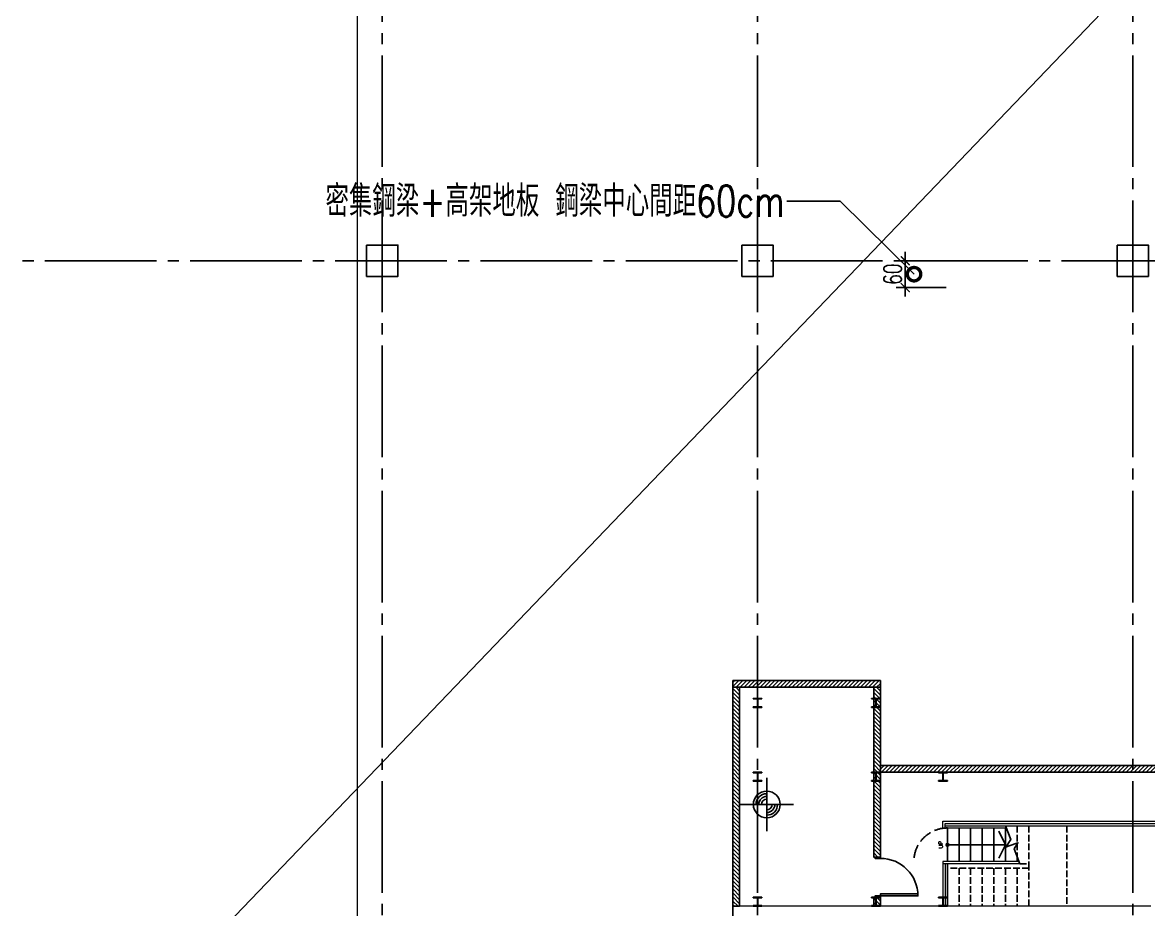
# Model space of a CAD drawing. Extents: x -18489 to 27370, y -8745 to 11880.
# Drawn here: x 15155 to 17675, y 1547 to 3533 of the extents above; entities that cross this region are included whole.
import ezdxf
from ezdxf.enums import TextEntityAlignment as Align

# ---------------------------------------------------------------- set-up
doc = ezdxf.new("R2010")
doc.units = 0
doc.header["$LTSCALE"] = 100
doc.linetypes.add('X-S-FAB-L10$0$COL-CEN-LIN', pattern=[3.25, 2.5, -0.25, 0.25, -0.25])
doc.linetypes.add('X-S-FAB-L10$0$HIDDEN', pattern=[0.4, 0.3, -0.1])
for name, color, linetype in [('X-S-FAB-L10$0$0-arr', 8, 'Continuous'), ('X-S-FAB-L10$0$0-DIM-INT', 8, 'Continuous'), ('X-S-FAB-L10$0$0-DIM-TXT', 8, 'Continuous'), ('X-S-FAB-L10$0$12', 8, 'Continuous'), ('X-S-FAB-L10$0$A-WALL-IN', 8, 'Continuous'), ('X-S-FAB-L10$0$BLOCK', 8, 'Continuous'), ('X-S-FAB-L10$0$CCL', 8, 'X-S-FAB-L10$0$COL-CEN-LIN'), ('X-S-FAB-L10$0$COL-S', 8, 'Continuous'), ('X-S-FAB-L10$0$DW_Frame', 8, 'Continuous'), ('X-S-FAB-L10$0$HID', 8, 'X-S-FAB-L10$0$HIDDEN'), ('X-S-FAB-L10$0$HR', 8, 'Continuous'), ('X-S-FAB-L10$0$S-FNDN', 8, 'Continuous'), ('X-S-FAB-L10$0$S-鋼柱', 1, 'Continuous'), ('X-S-FAB-L10$0$ST', 8, 'Continuous'), ('X-S-FAB-L10$0$TXT', 8, 'Continuous'), ('X-S-FAB-L10$0$WALL_188K_IN', 8, 'Continuous')]:
    doc.layers.add(name, color=color, linetype=linetype)
doc.styles.add('X-S-FAB-L10$0$CHINA', font='simplex.shx', dxfattribs={"width": 0.75, "bigfont": 'chineset.shx'})
doc.styles.add('X-S-FAB-L10$0$DimStyUse', font='romans.shx', dxfattribs={"width": 0.7})
doc.styles.add('X-S-FAB-L10$0$Standard', font='', dxfattribs={"width": 0.8})
doc.styles.add('X-S-FAB-L10$0$TG_NOTE_TEXT', font='simplex.shx', dxfattribs={"width": 0.75, "bigfont": 'chineset.shx'})
doc.styles.get('X-S-FAB-L10$0$Standard').set_extended_font_data('Microsoft JhengHei')

# ---------------------------------------------------------------- blocks, each defined once
blk = doc.blocks.new('X-S-FAB-L10$0$FAB2-L05')
at = {"layer": 'X-S-FAB-L10$0$CCL'}
for p, q in [((-10200, 11005), (-10200, 0)), ((-9360, 11005), (-9360, 0)), ((-8520, 11005), (-8520, 0)), ((-26880, 3720), (1210, 3720))]:
    blk.add_line(p, q, dxfattribs=at)
at = {"layer": 'X-S-FAB-L10$0$COL-S'}
for points in [[(-10235, 3755), (-10165, 3755), (-10165, 3685), (-10235, 3685)], [(-9395, 3755), (-9325, 3755), (-9325, 3685), (-9395, 3685)], [(-8555, 3755), (-8485, 3755), (-8485, 3685), (-8555, 3685)]]:
    blk.add_lwpolyline(points, close=True, dxfattribs=at)
blk = doc.blocks.new('X-S-FAB-L10$0$_DOTSMALL')
at = {"color": 0, "linetype": 'ByBlock', "const_width": 0.5}
blk.add_lwpolyline([(-0.0625, 0, 1), (0.0625, 0, 1)], format="xyb", close=True, dxfattribs=at)
blk = doc.blocks.new('X-S-FAB-L10$0$_ArchTick')
at = {"color": 0, "linetype": 'ByBlock', "const_width": 0.15}
blk.add_lwpolyline([(-0.5, -0.5), (0.5, 0.5)], dxfattribs=at)
blk = doc.blocks.new('X-S-FAB-L10')
at = {"layer": 'X-S-FAB-L10$0$WALL_188K_IN'}
h = blk.add_hatch(dxfattribs=at)
h.set_pattern_fill('LINE', color=256, scale=2, angle=45)
h.set_pattern_definition([(45, (16976.6165, 2045), (-4.49013, 4.49013), [])])
h.paths.add_polyline_path([(16745, 2045), (17075, 2045), (17075, 2060), (16745, 2060)])
h = blk.add_hatch(dxfattribs=at)
h.set_pattern_fill('LINE', color=256, scale=2, angle=135)
h.set_pattern_definition([(135, (16760, 1946.6165), (-4.49013, -4.49013), [])])
h.paths.add_polyline_path([(16760, 1555), (16760, 2045), (16745, 2045), (16745, 1555)])
h = blk.add_hatch(dxfattribs=at)
h.set_pattern_fill('LINE', color=256, scale=2, angle=135)
h.set_pattern_definition([(135, (17075, 1946.6165), (-4.49013, -4.49013), [])])
h.paths.add_polyline_path([(17075, 1665), (17075, 2045), (17060, 2045), (17060, 1665)])
h = blk.add_hatch(dxfattribs=at)
h.set_pattern_fill('LINE', color=256, scale=2, angle=45)
h.set_pattern_definition([(45, (24216.6165, 1855), (-4.490128, 4.490128), [])])
h.paths.add_polyline_path([(17075, 1855), (24315, 1855), (24315, 1870), (17075, 1870)])
h = blk.add_hatch(dxfattribs=at)
h.set_pattern_fill('LINE', color=256, scale=2, angle=135)
h.set_pattern_definition([(135, (17075, 1476.6165), (-4.49013, -4.49013), [])])
h.paths.add_polyline_path([(17075, 1555), (17075, 1575), (17060, 1575), (17060, 1555)])
for p, q in [((17060, 1665), (17075, 1665)), ((17060, 1575), (17075, 1575))]:
    blk.add_line(p, q)
blk.add_lwpolyline([(17355, 1735), (17366.676, 1704.012), (17355.658, 1686.715), (17363.522, 1689.678), (17382.933, 1696.992), (17374.441, 1683.45, 0.2342564), (17374.438, 1683.415), (17387.029, 1650)], format="xyb")
blk.add_lwpolyline([(17075, 1578), (17159, 1578), (17159, 1582.375), (17075, 1582.375)], close=True)
blk.add_arc((17075, 1578), 84, 0, 90)
at = {"layer": 'DefPoints'}
blk.add_lwpolyline([(16745, -35), (15995, -35), (15995, 35), (15925, 35), (15925, -35), (15155, -35), (15155, 35), (15085, 35), (15085, -35), (15155, -35), (15155, -250), (13920, -250), (19914.055, 6000), (21180, 7320), (21180, 5520), (23465, 5520), (23485, 3587.5), (24315, 3587.5), (24315, 1870), (17075, 1870), (17075, 2060), (16745, 2060), (16745, -21.034)], close=True, dxfattribs=at)
at = {"layer": 'X-S-FAB-L10$0$0-arr'}
for p, q in [((17340, 1722.5), (17355, 1692.5)), ((17355, 1692.5), (17340, 1662.5))]:
    blk.add_line(p, q, dxfattribs=at)
blk.add_circle((17225, 1692.5), 3, dxfattribs=at)
at = {"layer": 'X-S-FAB-L10$0$0-DIM-INT'}
for p, q in [((17217.045, 3000), (17110.507, 3000)), ((17130.507, 3020), (17130.507, 2919.997)), ((17222.522, 2939.997), (17110.507, 2939.997)), ((16820.742, 1842.652), (16820.742, 1722.652)), ((16760.742, 1782.652), (16880.742, 1782.652))]:
    blk.add_line(p, q, dxfattribs=at)
blk.add_circle((16820.742, 1782.652), 30, dxfattribs=at)
for radius, start, end in [(24, 90, 180), (18, 90, 180), (12, 90, 180), (24, 270, 0), (18, 270, 0), (12, 270, 0)]:
    blk.add_arc((16820.742, 1782.652), radius, start, end, dxfattribs=at)
at = {"layer": 'X-S-FAB-L10$0$12'}
blk.add_line((17225, 1692.5), (17355, 1692.5), dxfattribs=at)
at = {"layer": 'X-S-FAB-L10$0$A-WALL-IN', "lineweight": 0}
for p, q in [((16745, 1555), (16760, 1555)), ((16745, 1555), (16745, -44)), ((17680, 1555), (16760, 1555))]:
    blk.add_line(p, q, dxfattribs=at)
at = {"layer": 'X-S-FAB-L10$0$COL-S'}
for p, q in [((15925, 3035), (15995, 3035)), ((15925, 2965), (15925, 3035)), ((15995, 3035), (15995, 2965)), ((16765, 3035), (16835, 3035)), ((16765, 2965), (16765, 3035)), ((16835, 3035), (16835, 2965)), ((17605, 3035), (17675, 3035)), ((17605, 2965), (17605, 3035)), ((17675, 3035), (17675, 2965)), ((15995, 2965), (15925, 2965)), ((16835, 2965), (16765, 2965)), ((17675, 2965), (17605, 2965))]:
    blk.add_line(p, q, dxfattribs=at)
at = {"layer": 'X-S-FAB-L10$0$DW_Frame'}
for points in [[(17075, 1665), (17075, 1662), (17063, 1662), (17063, 1665)], [(17063, 1575), (17063, 1578), (17075, 1578), (17075, 1575)]]:
    blk.add_lwpolyline(points, dxfattribs=at)
at = {"layer": 'X-S-FAB-L10$0$HID'}
blk.add_arc((17225, 1655), 75, 90, 180, dxfattribs=at)
at = {"layer": 'X-S-FAB-L10$0$HR', "lineweight": 0}
for p, q in [((17215, 1745), (20975, 1745)), ((17215, 1730), (17215, 1745)), ((17220, 1740), (20975, 1740)), ((17220, 1730), (17220, 1740)), ((17215, 1730), (17356.884, 1730)), ((17220, 1735), (17355, 1735)), ((17385.145, 1655), (17215, 1655)), ((17215, 1655), (17215, 1555)), ((17387.029, 1650), (17215, 1650)), ((17220, 1650), (17220, 1555))]:
    blk.add_line(p, q, dxfattribs=at)
at = {"layer": 'X-S-FAB-L10$0$S-FNDN', "lineweight": 0, "flags": 128}
blk.add_lwpolyline([(11070, 4530), (11935, 4530), (11935, -55), (12665, -55), (12665, -270), (15175, -270), (15175, -55), (15905, -55), (15905, 4530), (16672.5, 4530), (16672.5, 5003), (15905, 5003), (15905, 9055), (11935, 9055), (11935, 5003), (11070, 5003)], close=True, dxfattribs=at)
at = {"layer": 'X-S-FAB-L10$0$S-鋼柱'}
for p, q in [((16810, 2020), (16790, 2020)), ((16790, 2020), (16790, 2018.8)), ((16790, 2018.8), (16798.8, 2018.8)), ((16799.6, 2018), (16799.6, 2002)), ((16800.4, 2002), (16800.4, 2018)), ((16801.2, 2018.8), (16810, 2018.8)), ((16810, 2018.8), (16810, 2020)), ((17075, 2020), (17055, 2020)), ((17055, 2020), (17055, 2018.8)), ((17055, 2018.8), (17063.8, 2018.8)), ((17064.6, 2018), (17064.6, 2002)), ((17065.4, 2002), (17065.4, 2018)), ((17066.2, 2018.8), (17075, 2018.8)), ((17075, 2018.8), (17075, 2020)), ((16798.8, 2001.2), (16790, 2001.2)), ((16790, 2001.2), (16790, 2000)), ((16790, 2000), (16810, 2000)), ((16810, 2001.2), (16801.2, 2001.2)), ((16810, 2000), (16810, 2001.2)), ((17063.8, 2001.2), (17055, 2001.2)), ((17055, 2001.2), (17055, 2000)), ((17055, 2000), (17075, 2000)), ((17075, 2001.2), (17066.2, 2001.2)), ((17075, 2000), (17075, 2001.2)), ((16810, 1855), (16790, 1855)), ((16790, 1855), (16790, 1853.8)), ((16790, 1853.8), (16798.8, 1853.8)), ((16799.6, 1853), (16799.6, 1837)), ((16800.4, 1837), (16800.4, 1853)), ((16801.2, 1853.8), (16810, 1853.8)), ((16810, 1853.8), (16810, 1855)), ((17075, 1855), (17055, 1855)), ((17055, 1855), (17055, 1853.8)), ((17055, 1853.8), (17063.8, 1853.8)), ((17064.6, 1853), (17064.6, 1837)), ((17065.4, 1837), (17065.4, 1853)), ((17066.2, 1853.8), (17075, 1853.8)), ((17075, 1853.8), (17075, 1855)), ((17225, 1855), (17205, 1855)), ((17205, 1855), (17205, 1853.8)), ((17205, 1853.8), (17213.8, 1853.8)), ((17214.6, 1853), (17214.6, 1837)), ((17215.4, 1837), (17215.4, 1853)), ((17216.2, 1853.8), (17225, 1853.8)), ((17225, 1853.8), (17225, 1855)), ((16798.8, 1836.2), (16790, 1836.2)), ((16790, 1836.2), (16790, 1835)), ((16790, 1835), (16810, 1835)), ((16810, 1836.2), (16801.2, 1836.2)), ((16810, 1835), (16810, 1836.2)), ((17063.8, 1836.2), (17055, 1836.2)), ((17055, 1836.2), (17055, 1835)), ((17055, 1835), (17075, 1835)), ((17075, 1836.2), (17066.2, 1836.2)), ((17075, 1835), (17075, 1836.2)), ((17213.8, 1836.2), (17205, 1836.2)), ((17205, 1836.2), (17205, 1835)), ((17205, 1835), (17225, 1835)), ((17225, 1836.2), (17216.2, 1836.2)), ((17225, 1835), (17225, 1836.2)), ((16810, 1575), (16790, 1575)), ((16790, 1575), (16790, 1573.8)), ((16790, 1573.8), (16798.8, 1573.8)), ((16799.6, 1573), (16799.6, 1557)), ((16800.4, 1557), (16800.4, 1573)), ((16801.2, 1573.8), (16810, 1573.8)), ((16810, 1573.8), (16810, 1575)), ((17075, 1575), (17055, 1575)), ((17055, 1575), (17055, 1573.8)), ((17055, 1573.8), (17063.8, 1573.8)), ((17064.6, 1573), (17064.6, 1557)), ((17065.4, 1557), (17065.4, 1573)), ((17066.2, 1573.8), (17075, 1573.8)), ((17075, 1573.8), (17075, 1575)), ((17225, 1575), (17205, 1575)), ((17205, 1575), (17205, 1573.8)), ((17205, 1573.8), (17213.8, 1573.8)), ((17214.6, 1573), (17214.6, 1557)), ((17215.4, 1557), (17215.4, 1573)), ((17216.2, 1573.8), (17225, 1573.8)), ((17225, 1573.8), (17225, 1575)), ((16798.8, 1556.2), (16790, 1556.2)), ((16790, 1556.2), (16790, 1555)), ((16790, 1555), (16810, 1555)), ((16810, 1556.2), (16801.2, 1556.2)), ((16810, 1555), (16810, 1556.2)), ((17063.8, 1556.2), (17055, 1556.2)), ((17055, 1556.2), (17055, 1555)), ((17055, 1555), (17075, 1555)), ((17075, 1556.2), (17066.2, 1556.2)), ((17075, 1555), (17075, 1556.2)), ((17213.8, 1556.2), (17205, 1556.2)), ((17205, 1556.2), (17205, 1555)), ((17205, 1555), (17225, 1555)), ((17225, 1556.2), (17216.2, 1556.2)), ((17225, 1555), (17225, 1556.2))]:
    blk.add_line(p, q, dxfattribs=at)
for centre, start, end in [((16798.8, 2018), 360, 90), ((16801.2, 2018), 90, 180), ((17063.8, 2018), 360, 90), ((17066.2, 2018), 90, 180), ((16798.8, 2002), 270, 0), ((16801.2, 2002), 180, 270), ((17063.8, 2002), 270, 0), ((17066.2, 2002), 180, 270), ((16798.8, 1853), 360, 90), ((16801.2, 1853), 90, 180), ((17063.8, 1853), 360, 90), ((17066.2, 1853), 90, 180), ((17213.8, 1853), 360, 90), ((17216.2, 1853), 90, 180), ((16798.8, 1837), 270, 0), ((16801.2, 1837), 180, 270), ((17063.8, 1837), 270, 0), ((17066.2, 1837), 180, 270), ((17213.8, 1837), 270, 0), ((17216.2, 1837), 180, 270), ((16798.8, 1573), 360, 90), ((16801.2, 1573), 90, 180), ((17063.8, 1573), 360, 90), ((17066.2, 1573), 90, 180), ((17213.8, 1573), 360, 90), ((17216.2, 1573), 90, 180), ((16798.8, 1557), 270, 0), ((16801.2, 1557), 180, 270), ((17063.8, 1557), 270, 0), ((17066.2, 1557), 180, 270), ((17213.8, 1557), 270, 0), ((17216.2, 1557), 180, 270)]:
    blk.add_arc(centre, 0.8, start, end, dxfattribs=at)
at = {"layer": 'X-S-FAB-L10$0$ST'}
for p, q in [((17225, 1730), (17225, 1655)), ((17251, 1730), (17251, 1655)), ((17277, 1730), (17277, 1655)), ((17303, 1730), (17303, 1655)), ((17329, 1730), (17329, 1655)), ((17355, 1730), (17355, 1655)), ((17381, 1666), (17381, 1655)), ((17225, 1650), (17225, 1555))]:
    blk.add_line(p, q, dxfattribs=at)
at = {"layer": 'X-S-FAB-L10$0$ST', "lineweight": 0}
blk.add_line((17355, 1735), (20965, 1735), dxfattribs=at)
at = {"layer": 'X-S-FAB-L10$0$ST', "linetype": 'X-S-FAB-L10$0$HIDDEN', "ltscale": 0.5}
for p, q in [((17381, 1735), (17381, 1666)), ((17407, 1735), (17407, 1650)), ((17492, 1735), (17492, 1555)), ((17407, 1640), (17225, 1640)), ((17225, 1640), (17225, 1555)), ((17251, 1640), (17251, 1555)), ((17277, 1640), (17277, 1555)), ((17303, 1640), (17303, 1555)), ((17329, 1640), (17329, 1555)), ((17355, 1640), (17355, 1555)), ((17381, 1640), (17381, 1555)), ((17387.029, 1650), (17407, 1650)), ((17407, 1650), (17407, 1555))]:
    blk.add_line(p, q, dxfattribs=at)
at = {"layer": 'X-S-FAB-L10$0$TXT', "linetype": 'ByBlock', "lineweight": -2}
blk.add_line((16985.203, 3133.127), (16865.908, 3133.127), dxfattribs=at)
blk.add_lwpolyline([(17150.34, 2969.998), (16985.203, 3133.127)], dxfattribs=at)
at = {"layer": 'X-S-FAB-L10$0$WALL_188K_IN'}
for points in [[(16745, 2045), (17075, 2045), (17075, 2060), (16745, 2060)], [(16760, 1555), (16760, 2045), (16745, 2045), (16745, 1555)], [(17075, 1665), (17075, 2045), (17060, 2045), (17060, 1665)], [(17075, 1855), (24315, 1855), (24315, 1870), (17075, 1870)], [(17075, 1555), (17075, 1575), (17060, 1575), (17060, 1555)]]:
    blk.add_lwpolyline(points, close=True, dxfattribs=at)
at = {"layer": 'X-S-FAB-L10$0$0-DIM-INT', "xscale": 20, "yscale": 20, "zscale": 20}
for p, rotation in [((17130.507, 3000), 90), ((17130.507, 2939.997), 270)]:
    blk.add_blockref('X-S-FAB-L10$0$_ArchTick', p, dxfattribs=dict(at, rotation=rotation))
at = {"layer": 'X-S-FAB-L10$0$BLOCK'}
blk.add_blockref('X-S-FAB-L10$0$FAB2-L05', (26160, -720), dxfattribs=at)
at = {"layer": 'X-S-FAB-L10$0$TXT', "lineweight": -2, "xscale": 60, "yscale": 60, "zscale": 60, "rotation": 315.3504821296725}
blk.add_blockref('X-S-FAB-L10$0$_DOTSMALL', (17150.34, 2969.998), dxfattribs=at)
at = {"style": 'X-S-FAB-L10$0$TG_NOTE_TEXT', "width": 0.5, "flags": 1}
for p in [(7463.301, 9020), (18268.251, 8649), (11197.77, 4800.167), (16485.801, 4800.167), (25420.27, 2635), (13360, 320.001, 0), (7463.301, -33.333)]:
    blk.add_attdef('WH', text='', height=20, dxfattribs=at).set_placement(p, align=Align.BOTTOM_LEFT)
at = {"width": 0.5}
for style, p in [('X-S-FAB-L10$0$TG_NOTE_TEXT', (7585, 9020)), ('X-S-FAB-L10$0$TG_NOTE_TEXT', (18389.95, 8649)), ('X-S-FAB-L10$0$TG_NOTE_TEXT', (11117.5, 4813.5)), ('X-S-FAB-L10$0$TG_NOTE_TEXT', (16607.5, 4813.5)), ('X-S-FAB-L10$0$TG_NOTE_TEXT', (25350, 2635)), ('X-S-FAB-L10$0$Standard', (13129.375, 325.001, 0)), ('X-S-FAB-L10$0$TG_NOTE_TEXT', (7585, -20))]:
    blk.add_attdef('DESC', text='', height=10, dxfattribs=dict(at, style=style)).set_placement(p, align=Align.BOTTOM_LEFT)
for tag, style, p in [('TYPE', 'X-S-FAB-L10$0$TG_NOTE_TEXT', (7619.286, 9020)), ('NO', 'X-S-FAB-L10$0$TG_NOTE_TEXT', (7650.095, 9020)), ('TYPE', 'X-S-FAB-L10$0$TG_NOTE_TEXT', (18424.236, 8649)), ('NO', 'X-S-FAB-L10$0$TG_NOTE_TEXT', (18455.045, 8649)), ('NO', 'X-S-FAB-L10$0$TG_NOTE_TEXT', (11088.595, 4813.5)), ('TYPE', 'X-S-FAB-L10$0$TG_NOTE_TEXT', (11151.786, 4813.5)), ('TYPE', 'X-S-FAB-L10$0$TG_NOTE_TEXT', (16641.786, 4813.5)), ('NO', 'X-S-FAB-L10$0$TG_NOTE_TEXT', (16672.595, 4813.5)), ('NO', 'X-S-FAB-L10$0$TG_NOTE_TEXT', (25313, 2635)), ('TYPE', 'X-S-FAB-L10$0$TG_NOTE_TEXT', (25350, 2635)), ('NO', 'X-S-FAB-L10$0$Standard', (13100, 320.001, 0)), ('TYPE', 'X-S-FAB-L10$0$Standard', (13129.375, 320.001, 0)), ('TYPE', 'X-S-FAB-L10$0$TG_NOTE_TEXT', (7619.286, -20)), ('NO', 'X-S-FAB-L10$0$TG_NOTE_TEXT', (7650.095, -20))]:
    blk.add_attdef(tag, text='', height=10, dxfattribs=dict(at, style=style)).set_placement(p, align=Align.BOTTOM_RIGHT)
at = {"style": 'X-S-FAB-L10$0$TG_NOTE_TEXT', "width": 0.5, "flags": 1}
for rotation, p in [(180, (43, 7480)), (180, (943, 7480)), (90, (24310, 3717.77)), (270, (17080, 1711.699))]:
    blk.add_attdef('WH', text='', height=20, rotation=rotation, dxfattribs=at).set_placement(p, align=Align.BOTTOM_LEFT)
at = {"width": 0.5}
for rotation, style, p in [(180, 'X-S-FAB-L10$0$Standard', (317.625, 7480)), (180, 'X-S-FAB-L10$0$Standard', (1217.625, 7480)), (90, 'X-S-FAB-L10$0$TG_NOTE_TEXT', (24310, 3647.5)), (270, 'X-S-FAB-L10$0$TG_NOTE_TEXT', (17080, 1605))]:
    blk.add_attdef('DESC', text='', height=10, rotation=rotation, dxfattribs=dict(at, style=style)).set_placement(p, align=Align.BOTTOM_LEFT)
for tag, rotation, style, p in [('TYPE', 180, 'X-S-FAB-L10$0$Standard', (317.625, 7480)), ('NO', 180, 'X-S-FAB-L10$0$Standard', (347, 7480)), ('TYPE', 180, 'X-S-FAB-L10$0$Standard', (1217.625, 7480)), ('NO', 180, 'X-S-FAB-L10$0$Standard', (1247, 7480)), ('TYPE', 90, 'X-S-FAB-L10$0$TG_NOTE_TEXT', (24310, 3647.5)), ('NO', 90, 'X-S-FAB-L10$0$TG_NOTE_TEXT', (24310, 3610.5)), ('TYPE', 270, 'X-S-FAB-L10$0$TG_NOTE_TEXT', (17080, 1605)), ('NO', 270, 'X-S-FAB-L10$0$TG_NOTE_TEXT', (17080, 1573))]:
    blk.add_attdef(tag, text='', height=10, rotation=rotation, dxfattribs=dict(at, style=style)).set_placement(p, align=Align.BOTTOM_RIGHT)
at = {"layer": 'X-S-FAB-L10$0$0-DIM-INT', "insert": (17102.507, 2969.998), "char_height": 40, "attachment_point": 5, "rotation": 90, "style": 'X-S-FAB-L10$0$DimStyUse'}
blk.add_mtext('\\A1;60', dxfattribs=at)
at = {"layer": 'X-S-FAB-L10$0$0-DIM-TXT', "style": 'X-S-FAB-L10$0$CHINA', "width": 0.75}
for p in [(667.414, 7855.1, -2689.4), (22627.353, 6728.814), (25644.722, 6728.814), (24778.787, 5569.051), (1118.252, 4980), (417.801, 4594.623), (23874.84, 4355), (22927.43, 4330.122), (23749.869, 3901.367), (417.801, 3765.236), (1118.252, 3730), (417.801, 3115.79), (536.882, 2227.832), (16908.994, 1782.652), (888.445, 880.466), (16977.43, 750), (18878.841, 750), (25641.221, 553.233), (21364.03, 526.894)]:
    blk.add_attdef('HIG', text='', height=80, dxfattribs=at).set_placement(p, align=Align.MIDDLE_LEFT)
at = {"layer": 'X-S-FAB-L10$0$TXT', "style": 'X-S-FAB-L10$0$CHINA'}
blk.add_text('UP', height=9, rotation=90, dxfattribs=at).set_placement((17210, 1692.5, 0), align=Align.MIDDLE_CENTER)
at = {"layer": 'X-S-FAB-L10$0$TXT', "insert": (16860.574, 3168.598), "char_height": 70, "width": 1147.79839, "attachment_point": 3, "line_spacing_factor": 1.2, "style": 'X-S-FAB-L10$0$CHINA'}
blk.add_mtext('密集鋼梁+高架地板 鋼梁中心間距60cm', dxfattribs=at)

msp = doc.modelspace()

# ---------------------------------------------------------------- block references
msp.add_blockref('X-S-FAB-L10', (0, 0))

doc.saveas('drawing.dxf')
